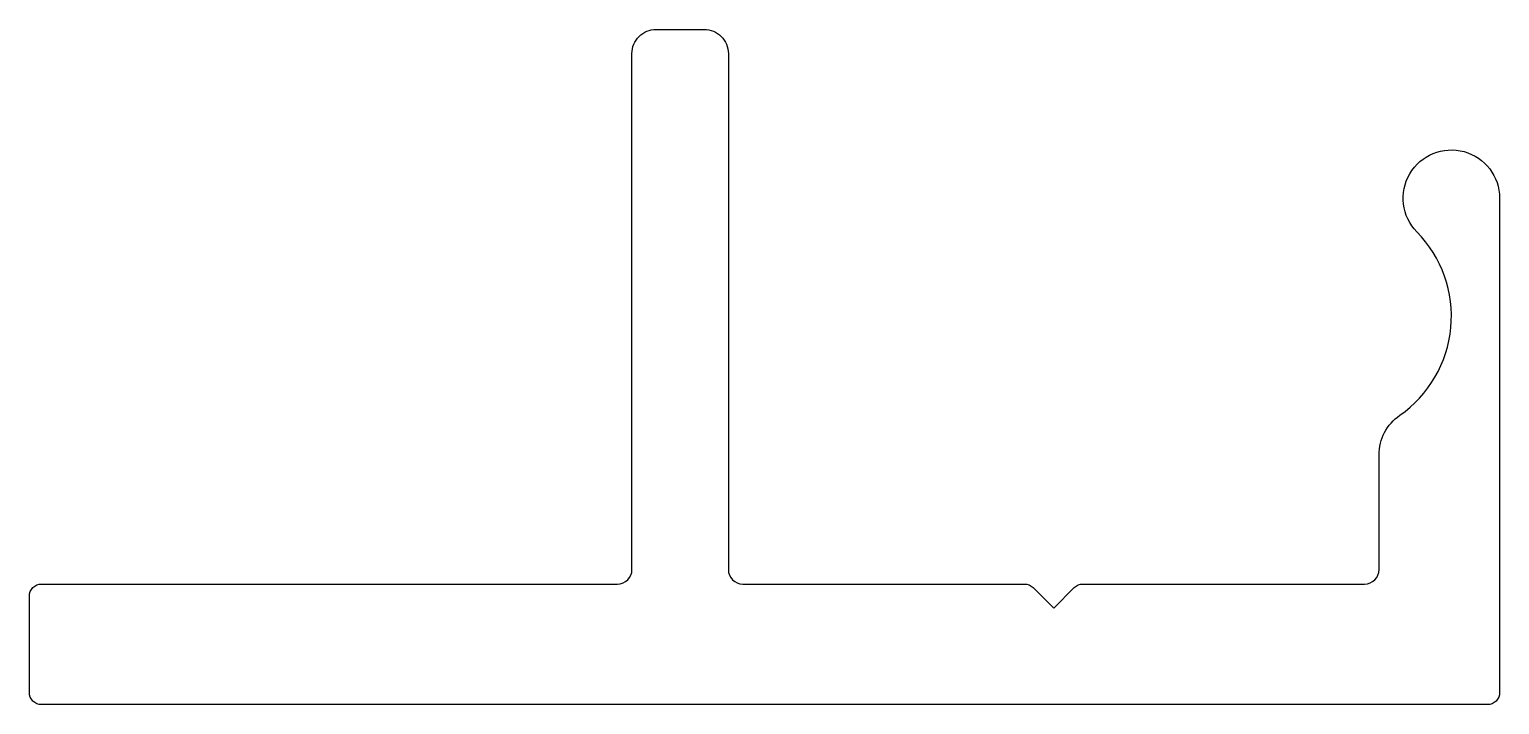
# Model space of a CAD drawing. Extents: x 279.3 to 309.8, y 310.4 to 324.4.
import ezdxf

# ---------------------------------------------------------------- set-up
doc = ezdxf.new("R2010")
doc.units = 0
doc.layers.get('0').update_dxf_attribs({"linetype": 'CONTINUOUS'})

msp = doc.modelspace()

# ---------------------------------------------------------------- linework, layer by layer
at = {"color": 0}
msp.add_lwpolyline([(293.804, 313.174, 0.414214), (294.104, 312.874), (299.95, 312.874, -0.198912), (300.127, 312.801), (300.554, 312.374), (300.981, 312.801, -0.198912), (301.157, 312.874), (307.004, 312.874, 0.414214), (307.304, 313.174), (307.304, 315.552, -0.245393), (307.732, 316.373, 0.464001), (308.089, 320.174, -1.488372), (309.804, 320.874), (309.804, 313.174), (309.804, 310.624, -0.414214), (309.554, 310.374), (279.554, 310.374, -0.414214), (279.304, 310.624), (279.304, 312.624, -0.414214), (279.554, 312.874), (291.504, 312.874, 0.414214), (291.804, 313.174), (291.804, 323.874, -0.414214), (292.304, 324.374), (293.304, 324.374, -0.414214), (293.804, 323.874)], format="xyb", close=True, dxfattribs=at)

doc.saveas('drawing.dxf')
